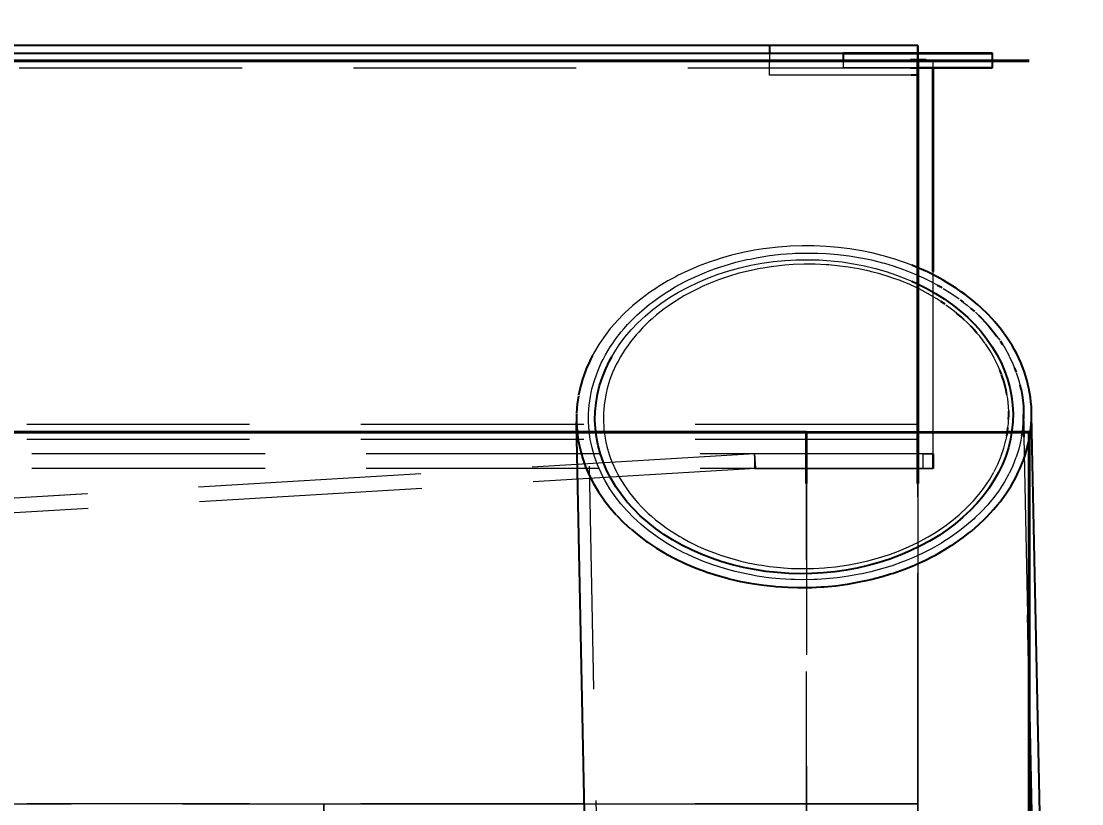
# Model space of a CAD drawing. Header units: millimetres. Extents: x -11795 to 47768, y 22971 to 65021.
# Drawn here: x 19839 to 20553, y 34349 to 34876 of the extents above; entities that cross this region are included whole.
import ezdxf

# ---------------------------------------------------------------- set-up
doc = ezdxf.new("R2010")
doc.units = ezdxf.units.MM
doc.linetypes.add('HIDDEN_50', pattern=[225, 150, -75])
for name, color, linetype, lineweight in [('DIMENSIONS', 3, 'Continuous', 18), ('PLATE_HIDDEN', 8, 'HIDDEN_50', 18), ('PLATE_VISIBLE', 7, 'Continuous', 35), ('PROFILE_HIDDEN', 9, 'HIDDEN_50', 18), ('PROFILE_VISIBLE', 4, 'Continuous', 25)]:
    doc.layers.add(name, color=color, linetype=linetype, lineweight=lineweight)
doc.styles.add('OpenSansCondensed-Light', font='OpenSansCondensed-Light.ttf')
doc.dimstyles.new('DIM_1_50', dxfattribs={"dimscale": 50, "dimtxt": 2.5, "dimasz": 2.5, "dimexe": 1.5, "dimexo": 1.5, "dimgap": 1, "dimtad": 1, "dimdec": 0, "dimzin": 12, "dimdsep": 46, "dimtxsty": 'OpenSansCondensed-Light', "dimtsz": 0.00125, "dimcen": 2.5, "dimclrd": 3, "dimclre": 3, "dimclrt": 3, "dimazin": 3, "dimtfac": 0.5, "dimtmove": 2, "dimatfit": 3})

msp = doc.modelspace()

# ---------------------------------------------------------------- linework, layer by layer
at = {"layer": 'PLATE_HIDDEN'}
for p, q in [((19043.31, 34850), (20452.84, 34850)), ((20439, 34850), (19046.73, 34850)), ((19047.85, 34850), (20452.84, 34850)), ((19047.87, 34850), (20437.87, 34850)), ((19047.87, 34850), (20437.87, 34850)), ((19047.87, 34850), (20437.87, 34850)), ((20437.87, 34850), (19137.87, 34849.71)), ((19137.87, 34849.71), (20437.87, 34850)), ((19137.87, 34849.71), (20437.87, 34850)), ((19137.87, 34849.71), (20437.87, 34850)), ((20367.87, 34849.64), (19157.58, 34849.64)), ((19157.87, 34849.64), (20437.87, 34849.64)), ((19157.87, 34849.64), (20437.87, 34849.64)), ((20437.87, 34849.64), (19157.87, 34849.64)), ((20437.87, 34849.64), (19157.87, 34849.64)), ((20437.87, 34849.64), (19157.87, 34849.64)), ((20437.87, 34849.64), (19159.39, 34849.64)), ((19159.9, 34849.64), (20437.87, 34849.64)), ((19161.16, 34849.64), (20437.88, 34849.64)), ((19161.19, 34849.64), (20367.87, 34849.64)), ((20367.87, 34849.64), (19161.19, 34849.64)), ((19161.69, 34849.64), (20437.88, 34849.64)), ((20437.88, 34849.64), (19161.69, 34849.64)), ((19162.94, 34849.64), (20437.88, 34849.64)), ((19163.99, 34849.64), (20367.87, 34849.64)), ((20367.87, 34849.64), (19165.21, 34849.64)), ((19166.83, 34849.64), (20367.87, 34849.64)), ((20492.86, 34849.64), (20367.87, 34849.64)), ((20367.87, 34849.64), (20492.86, 34849.64)), ((20427.87, 34849.64), (20397.87, 34849.64)), ((20442.87, 34848.83), (20442.87, 34338.49)), ((20442.87, 34605.68), (20442.87, 34844.77)), ((20442.87, 34599.64), (20442.87, 34844.64)), ((20442.87, 34844.64), (20442.87, 34599.64)), ((20442.87, 34844.64), (20442.87, 34599.64)), ((20442.87, 34844.64), (20442.87, 34334.7)), ((20442.87, 34334.7), (20442.87, 34844.64)), ((20442.87, 34844.64), (20442.87, 34599.64)), ((20452.84, 34850), (20448.41, 34850)), ((20452.84, 34850), (20452.84, 34845.09)), ((20452.84, 34707.68), (20452.84, 34585)), ((20442.87, 34585), (20442.87, 34638.98)), ((20442.87, 34638.98), (20442.87, 34585)), ((20442.87, 34638.98), (20442.87, 34585)), ((20442.87, 34585), (20442.87, 34638.98)), ((20442.87, 34638.98), (20442.87, 34585)), ((20442.87, 34638.98), (20442.87, 34585)), ((20442.87, 34638.98), (20442.87, 34585)), ((20442.87, 34638.91), (20442.87, 34349.28)), ((20442.87, 34638.91), (20442.87, 34349.28)), ((20442.87, 34349.28), (20442.87, 34638.7)), ((20442.87, 34349.28), (20442.87, 34638.7)), ((20442.87, 34638.7), (20442.87, 34349.28)), ((20442.87, 34636.77), (20442.87, 34354.59)), ((20442.87, 34354.59), (20442.87, 34636.77)), ((20442.87, 34338.49), (20442.87, 34635.78)), ((20442.87, 34634.66), (20442.87, 34334.7)), ((20442.87, 34334.7), (20442.87, 34634.66)), ((20442.87, 34599.64), (20442.87, 34634.64)), ((20442.87, 34599.64), (20442.87, 34634.64)), ((20442.87, 34599.64), (20442.87, 34634.64)), ((20442.87, 34634.64), (20442.87, 34599.64)), ((20442.87, 34599.64), (20442.87, 34634.64)), ((20442.87, 34331), (20442.87, 34605.68)), ((17247.87, 34599.64), (20442.87, 34599.64)), ((17247.87, 34599.64), (20442.87, 34599.64)), ((20442.87, 34599.64), (17827.01, 34599.64)), ((20367.87, 34599.64), (17870.19, 34599.64)), ((17957.26, 34599.64), (20367.87, 34599.64)), ((20442.87, 34599.64), (18291.4, 34599.64)), ((20367.87, 34599.64), (18334.58, 34599.64)), ((18421.66, 34599.64), (20367.87, 34599.64)), ((20367.87, 34599.64), (18767.43, 34599.64)), ((18768.3, 34599.64), (20367.87, 34599.64)), ((18842.87, 34599.64), (20442.87, 34599.64)), ((20442.87, 34599.64), (18842.87, 34599.64)), ((19004.57, 34599.64), (20442.87, 34599.64)), ((20442.87, 34599.64), (19006.56, 34599.64)), ((20367.87, 34599.64), (20213.03, 34599.64)), ((20367.87, 34599.64), (20213.17, 34599.64)), ((20213.2, 34599.64), (20367.87, 34599.64)), ((20223.34, 34599.64), (20367.87, 34599.64)), ((20367.87, 34599.64), (20223.34, 34599.64)), ((20223.35, 34599.64), (20367.87, 34599.64)), ((20248.1, 34599.64), (20442.87, 34599.64)), ((20442.87, 34599.64), (20248.1, 34599.64)), ((20248.1, 34599.64), (20442.87, 34599.64)), ((20367.87, 34599.64), (20367.87, 34026.35)), ((20442.87, 34599.64), (20367.87, 34599.64)), ((20442.87, 34337.7), (20442.87, 34599.64)), ((20442.87, 34599.64), (20442.87, 34337.7)), ((20503.8, 34599.64), (20442.87, 34599.64)), ((20452.84, 34585), (17247.87, 34585)), ((20332.86, 34585), (18842.87, 34495.8)), ((20332.86, 34585), (18842.87, 34495.8)), ((20332.86, 34585), (18842.87, 34495.8)), ((20442.87, 34585), (20332.86, 34585)), ((20442.87, 34585), (20332.86, 34585)), ((20442.87, 34585), (20332.86, 34585)), ((20442.87, 34585), (20442.87, 34586.01)), ((20442.87, 34586.01), (20442.87, 34538.83)), ((20442.87, 34349.28), (20442.87, 34585)), ((20442.87, 34570.72), (20442.87, 34331)), ((20367.87, 34288.28), (20367.87, 34565.04)), ((20442.87, 34565.04), (20442.87, 34337.7)), ((20442.87, 34337.7), (20442.87, 34565.04)), ((20442.87, 34538.83), (20442.87, 34349.36)), ((20442.87, 34354.59), (20442.87, 34349.28)), ((20442.87, 34349.28), (20442.87, 34354.59)), ((17247.87, 34349.28), (20442.87, 34349.28)), ((20442.87, 34349.28), (17247.87, 34349.28)), ((20442.87, 34349.28), (18842.87, 34349.28)), ((20042.86, 34349.28), (20042.86, 31505)), ((20442.87, 34349.28), (20042.86, 34349.28)), ((20042.86, 31505), (20042.86, 34349.28)), ((20042.86, 34349.28), (20442.87, 34349.28)), ((20442.87, 34349.28), (20442.87, 34334.28)), ((20442.87, 34334.28), (20442.87, 34349.28))]:
    msp.add_line(p, q, dxfattribs=at)
at = {"layer": 'PLATE_VISIBLE'}
for p, q in [((17242.87, 34849.64), (20442.87, 34849.64)), ((20442.87, 34849.64), (17242.87, 34849.64)), ((20367.87, 34849.64), (17870.19, 34849.64)), ((17957.26, 34849.64), (20367.87, 34849.64)), ((20367.87, 34849.64), (18334.58, 34849.64)), ((18421.66, 34849.64), (20367.87, 34849.64)), ((18767.86, 34849.64), (20442.87, 34849.64)), ((20442.87, 34849.64), (18767.86, 34849.64)), ((18917.86, 34849.64), (20367.87, 34849.64)), ((20367.87, 34849.64), (18917.86, 34849.64)), ((20442.87, 34849.64), (19004.57, 34849.64)), ((19004.57, 34849.64), (20442.87, 34849.64)), ((20442.87, 34849.64), (19004.57, 34849.64)), ((20442.87, 34849.64), (19006.56, 34849.64)), ((20397.87, 34849.64), (19687.87, 34849.64)), ((20367.87, 34849.64), (20517.86, 34849.64)), ((20517.86, 34849.64), (20367.87, 34849.64)), ((20442.87, 34849.64), (20427.87, 34849.64)), ((20442.87, 34850), (20437.87, 34850)), ((20437.87, 34850), (20442.87, 34850)), ((20437.87, 34850), (20442.87, 34850)), ((20437.87, 34850), (20442.87, 34850)), ((20437.87, 34850), (20442.87, 34850)), ((20437.87, 34850), (20442.87, 34850)), ((20437.87, 34850), (20442.87, 34850)), ((20442.87, 34849.64), (20437.87, 34849.64)), ((20437.87, 34849.64), (20442.87, 34849.64)), ((20437.87, 34849.64), (20442.87, 34849.64)), ((20442.87, 34849.64), (20437.87, 34849.64)), ((20437.87, 34849.64), (20442.87, 34849.64)), ((20442.87, 34849.64), (20437.87, 34849.64)), ((20442.87, 34849.64), (20437.87, 34849.64)), ((20437.88, 34849.64), (20442.87, 34849.64)), ((20437.88, 34849.64), (20442.87, 34849.64)), ((20442.87, 34849.64), (20437.88, 34849.64)), ((20437.88, 34849.64), (20442.87, 34849.64)), ((20443.97, 34850), (20439, 34850)), ((20442.87, 34850), (20442.87, 34638.91)), ((20442.87, 34638.98), (20442.87, 34850)), ((20442.87, 34850), (20442.87, 34638.98)), ((20442.87, 34850), (20442.87, 34638.98)), ((20442.87, 34638.98), (20442.87, 34850)), ((20442.87, 34850), (20442.87, 34638.98)), ((20442.87, 34850), (20442.87, 34638.98)), ((20442.87, 34850), (20442.87, 34638.98)), ((20442.87, 34850), (20442.87, 34638.91)), ((20442.87, 34844.77), (20442.87, 34849.65)), ((20442.87, 34848.83), (20442.87, 34849.65)), ((20442.87, 34849.65), (20442.87, 34605.68)), ((20442.87, 34844.64), (20442.87, 34849.64)), ((20442.87, 34849.64), (20442.87, 34844.64)), ((20442.87, 34849.64), (20442.87, 34844.64)), ((20442.87, 34849.64), (20442.87, 34844.64)), ((20442.87, 34849.64), (20442.87, 34636.77)), ((20442.87, 34844.64), (20442.87, 34849.64)), ((20442.87, 34638.7), (20442.87, 34849.64)), ((20442.87, 34849.64), (20442.87, 34844.64)), ((20442.87, 34634.64), (20442.87, 34849.64)), ((20442.87, 34638.7), (20442.87, 34849.64)), ((20442.87, 34849.64), (20442.87, 34638.7)), ((20442.87, 34634.64), (20442.87, 34849.64)), ((20442.87, 34599.64), (20442.87, 34849.64)), ((20442.87, 34634.64), (20442.87, 34849.64)), ((20442.87, 34849.64), (20442.87, 34634.64)), ((20442.87, 34634.64), (20442.87, 34849.64)), ((20442.87, 34849.64), (20442.87, 34634.66)), ((20442.87, 34636.77), (20442.87, 34849.64)), ((20442.87, 34634.66), (20442.87, 34849.64)), ((20442.87, 34635.78), (20442.87, 34848.83)), ((20448.41, 34850), (20443.97, 34850)), ((20452.84, 34845.09), (20452.84, 34707.68)), ((20517.86, 34849.64), (20492.86, 34849.64)), ((20492.86, 34849.64), (20517.86, 34849.64)), ((20442.87, 34605.68), (20442.87, 34570.72)), ((20367.87, 34599.64), (18768.3, 34599.64)), ((20213.03, 34599.64), (18934.41, 34599.64)), ((18951.33, 34599.64), (20367.87, 34599.64)), ((20213.17, 34599.64), (18955.62, 34599.64)), ((18955.93, 34599.64), (20213.2, 34599.64)), ((18977.43, 34599.64), (20223.34, 34599.64)), ((20223.34, 34599.64), (18977.43, 34599.64)), ((18977.46, 34599.64), (20223.35, 34599.64)), ((19004.57, 34599.64), (20248.1, 34599.64)), ((20248.1, 34599.64), (19004.57, 34599.64)), ((19004.57, 34599.64), (20248.1, 34599.64)), ((19006.56, 34599.64), (20442.87, 34599.64)), ((20367.87, 34565.04), (20367.87, 34599.64)), ((20367.87, 34599.64), (20442.87, 34599.64)), ((20442.87, 34599.64), (20442.87, 34565.04)), ((20442.87, 34565.04), (20442.87, 34599.64)), ((20442.87, 34599.64), (20517.86, 34599.64)), ((20517.86, 34599.64), (20503.8, 34599.64)), ((20517.86, 34327.82), (20517.86, 34599.64)), ((20517.86, 34599.64), (20517.86, 34327.82))]:
    msp.add_line(p, q, dxfattribs=at)
at = {"layer": 'PROFILE_HIDDEN'}
for p, q in [((20342.87, 34855), (20342.87, 34850)), ((20342.87, 34855), (20342.87, 34850)), ((20437.88, 34844.64), (17247.85, 34844.64)), ((20437.88, 34844.64), (17247.85, 34844.64)), ((20437.88, 34844.64), (17247.85, 34844.64)), ((20437.88, 34844.64), (17247.85, 34844.64)), ((20437.9, 34850), (19046.59, 34850)), ((20437.9, 34850), (19046.59, 34850)), ((20437.9, 34850), (19046.59, 34850)), ((20437.9, 34850), (19046.59, 34850)), ((20437.9, 34850), (19046.59, 34850)), ((20437.9, 34850), (19046.59, 34850)), ((20437.9, 34850), (19046.59, 34850)), ((20437.9, 34850), (19046.59, 34850)), ((20342.87, 34840), (20342.87, 34850)), ((20342.87, 34850), (20438.32, 34850)), ((20342.87, 34840), (20342.87, 34850)), ((20342.87, 34850), (20438.32, 34850)), ((20342.87, 34850), (20438.32, 34850)), ((20342.87, 34850), (20438.32, 34850)), ((20392.87, 34845), (20392.87, 34850)), ((20392.87, 34844.64), (20392.87, 34849.64)), ((20442.87, 34845), (20392.87, 34845)), ((20442.87, 34844.64), (20392.87, 34844.64)), ((20442.87, 34845), (20442.87, 34840)), ((20438.32, 34840), (20342.87, 34840)), ((20442.87, 34840), (20342.87, 34840)), ((20340.82, 34723.3), (20338.71, 34722.97)), ((20348.83, 34724.22), (20340.82, 34723.3)), ((20354.61, 34724.65), (20348.83, 34724.22)), ((20356.89, 34724.82), (20354.61, 34724.65)), ((20364.98, 34725.1), (20356.89, 34724.82)), ((20370.64, 34725.07), (20364.98, 34725.1)), ((20373.07, 34725.06), (20370.64, 34725.07)), ((20381.14, 34724.7), (20373.07, 34725.06)), ((20386.62, 34724.23), (20381.14, 34724.7)), ((20389.16, 34724.02), (20386.62, 34724.23)), ((20397.13, 34723.02), (20389.16, 34724.02)), ((20309.71, 34716.51), (20307.97, 34715.94)), ((20317.3, 34718.67), (20309.71, 34716.51)), ((20323.1, 34720.06), (20317.3, 34718.67)), ((20325.04, 34720.52), (20323.1, 34720.06)), ((20332.88, 34722.07), (20325.04, 34720.52)), ((20327.76, 34715.74), (20329.89, 34716.16)), ((20329.89, 34716.16), (20335.26, 34717.24)), ((20338.71, 34722.97), (20332.88, 34722.07)), ((20335.26, 34717.24), (20342.84, 34718.44)), ((20342.84, 34718.44), (20344.88, 34718.67)), ((20344.88, 34718.67), (20350.5, 34719.33)), ((20350.5, 34719.33), (20358.2, 34719.92)), ((20358.2, 34719.92), (20360.13, 34720)), ((20360.13, 34720), (20365.93, 34720.21)), ((20365.93, 34720.21), (20373.66, 34720.19)), ((20373.66, 34720.19), (20375.46, 34720.11)), ((20375.46, 34720.11), (20381.38, 34719.86)), ((20381.38, 34719.86), (20389.05, 34719.23)), ((20389.05, 34719.23), (20390.7, 34719.03)), ((20390.7, 34719.03), (20396.67, 34718.29)), ((20396.67, 34718.29), (20404.21, 34717.06)), ((20402.38, 34722.14), (20397.13, 34723.02)), ((20405.01, 34721.7), (20402.38, 34722.14)), ((20404.21, 34717.06), (20405.69, 34716.75)), ((20412.77, 34720.08), (20405.01, 34721.7)), ((20405.69, 34716.75), (20411.64, 34715.52)), ((20417.74, 34718.82), (20412.77, 34720.08)), ((20420.41, 34718.14), (20417.74, 34718.82)), ((20427.9, 34715.91), (20420.41, 34718.14)), ((20293.48, 34710.66), (20287.94, 34708.29)), ((20295.01, 34711.31), (20293.48, 34710.66)), ((20302.27, 34714.06), (20295.01, 34711.31)), ((20301.29, 34707.7), (20306.02, 34709.51)), ((20307.97, 34715.94), (20302.27, 34714.06)), ((20306.02, 34709.51), (20313.12, 34711.87)), ((20313.12, 34711.87), (20315.3, 34712.49)), ((20315.3, 34712.49), (20320.38, 34713.95)), ((20315.59, 34708.21), (20322.9, 34710.22)), ((20320.38, 34713.95), (20327.76, 34715.74)), ((20322.9, 34710.22), (20330.34, 34711.92)), ((20336.67, 34709.79), (20329.45, 34708.31)), ((20330.34, 34711.92), (20337.89, 34713.32)), ((20338.68, 34710.11), (20336.67, 34709.79)), ((20337.89, 34713.32), (20345.53, 34714.4)), ((20343.97, 34710.97), (20338.68, 34710.11)), ((20351.35, 34711.85), (20343.97, 34710.97)), ((20345.53, 34714.4), (20353.23, 34715.16)), ((20353.27, 34712), (20351.35, 34711.85)), ((20353.23, 34715.16), (20360.97, 34715.61)), ((20358.78, 34712.43), (20353.27, 34712)), ((20366.23, 34712.7), (20358.78, 34712.43)), ((20360.97, 34715.61), (20368.73, 34715.73)), ((20368.03, 34712.7), (20366.23, 34712.7)), ((20373.68, 34712.67), (20368.03, 34712.7)), ((20368.73, 34715.73), (20376.47, 34715.53)), ((20381.12, 34712.33), (20373.68, 34712.67)), ((20376.47, 34715.53), (20384.19, 34715.01)), ((20382.78, 34712.19), (20381.12, 34712.33)), ((20388.52, 34711.69), (20382.78, 34712.19)), ((20384.19, 34715.01), (20391.85, 34714.18)), ((20395.85, 34710.74), (20388.52, 34711.69)), ((20391.85, 34714.18), (20399.44, 34713.02)), ((20397.35, 34710.49), (20395.85, 34710.74)), ((20403.1, 34709.5), (20397.35, 34710.49)), ((20399.44, 34713.02), (20406.92, 34711.56)), ((20410.24, 34707.96), (20403.1, 34709.5)), ((20406.92, 34711.56), (20414.28, 34709.78)), ((20411.64, 34715.52), (20418.95, 34713.69)), ((20414.28, 34709.78), (20421.49, 34707.71)), ((20418.95, 34713.69), (20420.27, 34713.3)), ((20420.27, 34713.3), (20426.12, 34711.57)), ((20426.12, 34711.57), (20433.12, 34709.17)), ((20432.54, 34714.31), (20427.9, 34715.91)), ((20435.22, 34713.38), (20432.54, 34714.31)), ((20433.12, 34709.17), (20434.26, 34708.73)), ((20438.78, 34711.97), (20435.22, 34713.38)), ((20279.78, 34704.27), (20274.49, 34701.42)), ((20281.1, 34704.99), (20279.78, 34704.27)), ((20287.94, 34708.29), (20281.1, 34704.99)), ((20285.82, 34700.78), (20288, 34701.84)), ((20288, 34701.84), (20292.35, 34703.96)), ((20292.35, 34703.96), (20299.09, 34706.87)), ((20294.66, 34700.42), (20301.45, 34703.3)), ((20299.09, 34706.87), (20301.29, 34707.7)), ((20301.45, 34703.3), (20308.43, 34705.9)), ((20308.58, 34702.13), (20301.95, 34699.51)), ((20308.43, 34705.9), (20315.59, 34708.21)), ((20310.69, 34702.86), (20308.58, 34702.13)), ((20315.39, 34704.47), (20310.69, 34702.86)), ((20322.35, 34706.53), (20315.39, 34704.47)), ((20324.44, 34707.05), (20322.35, 34706.53)), ((20329.45, 34708.31), (20324.44, 34707.05)), ((20411.57, 34707.61), (20410.24, 34707.96)), ((20417.26, 34706.12), (20411.57, 34707.61)), ((20424.13, 34704), (20417.26, 34706.12)), ((20421.49, 34707.71), (20428.54, 34705.33)), ((20425.28, 34703.59), (20424.13, 34704)), ((20430.83, 34701.6), (20425.28, 34703.59)), ((20428.54, 34705.33), (20435.39, 34702.67)), ((20434.26, 34708.73), (20439.95, 34706.5)), ((20435.39, 34702.67), (20438.72, 34701.19)), ((20439.95, 34706.5), (20446.57, 34703.55)), ((20446.57, 34703.55), (20447.53, 34703.07)), ((20447.53, 34703.07), (20452.97, 34700.35)), ((20267.03, 34696.86), (20262.06, 34693.54)), ((20268.14, 34697.6), (20267.03, 34696.86)), ((20274.49, 34701.42), (20268.14, 34697.6)), ((20273.47, 34693.69), (20275.59, 34694.98)), ((20275.59, 34694.98), (20279.52, 34697.36)), ((20279.52, 34697.36), (20285.82, 34700.78)), ((20281.76, 34693.85), (20288.09, 34697.27)), ((20288.09, 34697.27), (20294.66, 34700.42)), ((20295.51, 34696.63), (20289.29, 34693.49)), ((20297.62, 34697.57), (20295.51, 34696.63)), ((20301.95, 34699.51), (20297.62, 34697.57)), ((20437.34, 34698.93), (20430.83, 34701.6)), ((20438.31, 34698.47), (20437.34, 34698.93)), ((20443.64, 34695.99), (20438.31, 34698.47)), ((20449.71, 34692.79), (20443.64, 34695.99)), ((20452.97, 34700.35), (20456.05, 34698.62)), ((20459.92, 34696.4), (20465.04, 34693.19)), ((20255.36, 34688.49), (20250.79, 34684.72)), ((20256.27, 34689.24), (20255.36, 34688.49)), ((20262.06, 34693.54), (20256.27, 34689.24)), ((20264.18, 34687.18), (20267.67, 34689.79)), ((20267.67, 34689.79), (20273.47, 34693.69)), ((20269.89, 34686.25), (20275.69, 34690.17)), ((20275.69, 34690.17), (20281.76, 34693.85)), ((20283.3, 34690.1), (20277.56, 34686.47)), ((20285.36, 34691.27), (20283.3, 34690.1)), ((20289.29, 34693.49), (20285.36, 34691.27)), ((20450.52, 34692.32), (20449.71, 34692.79)), ((20455.54, 34689.35), (20450.52, 34692.32)), ((20458.32, 34687.51), (20455.54, 34689.35)), ((20465.04, 34693.19), (20470.67, 34689.26)), ((20250.79, 34684.72), (20245.63, 34680)), ((20253.91, 34678.55), (20256.94, 34681.34)), ((20256.94, 34681.34), (20262.16, 34685.67)), ((20259.18, 34677.73), (20264.38, 34682.1)), ((20262.16, 34685.67), (20264.18, 34687.18)), ((20264.38, 34682.1), (20269.89, 34686.25)), ((20272.09, 34682.62), (20266.91, 34678.54)), ((20274.07, 34684.01), (20272.09, 34682.62)), ((20277.56, 34686.47), (20274.07, 34684.01)), ((20466.4, 34681.77), (20461.75, 34685.2)), ((20468.89, 34679.71), (20466.4, 34681.77)), ((20473.66, 34686.95), (20476.02, 34685.11)), ((20476.02, 34685.11), (20478.54, 34682.94)), ((20240.8, 34675.08), (20236.33, 34669.97)), ((20244.91, 34679.26), (20240.8, 34675.08)), ((20245.63, 34680), (20244.91, 34679.26)), ((20247.43, 34672.1), (20252.02, 34676.81)), ((20252.02, 34676.81), (20253.91, 34678.55)), ((20254.31, 34673.15), (20259.18, 34677.73)), ((20262.02, 34674.27), (20257.45, 34669.8)), ((20263.87, 34675.89), (20262.02, 34674.27)), ((20266.91, 34678.54), (20263.87, 34675.89)), ((20476.07, 34673.34), (20473.97, 34675.27)), ((20478.25, 34671.09), (20476.07, 34673.34)), ((20481.54, 34680.3), (20483.66, 34678.25)), ((20235.78, 34669.27), (20232.22, 34664.7)), ((20236.33, 34669.97), (20235.78, 34669.27)), ((20239.26, 34662.16), (20243.17, 34667.21)), ((20243.17, 34667.21), (20244.88, 34669.16)), ((20244.88, 34669.16), (20247.43, 34672.1)), ((20245.59, 34663.44), (20249.77, 34668.39)), ((20249.77, 34668.39), (20254.31, 34673.15)), ((20254.89, 34667), (20253.21, 34665.15)), ((20257.45, 34669.8), (20254.89, 34667)), ((20484.45, 34664.15), (20482.62, 34666.29)), ((20228.48, 34659.28), (20228.08, 34658.63)), ((20232.22, 34664.7), (20228.48, 34659.28)), ((20235.71, 34656.97), (20237.19, 34659.13)), ((20237.19, 34659.13), (20239.26, 34662.16)), ((20241.78, 34658.33), (20245.59, 34663.44)), ((20249.31, 34660.35), (20247.24, 34657.44)), ((20253.21, 34665.15), (20249.31, 34660.35)), ((20488.13, 34659.31), (20484.45, 34664.15)), ((20491.44, 34654.32), (20488.36, 34658.97)), ((20496.1, 34664.02), (20497.95, 34661.48)), ((20225.12, 34653.72), (20223.64, 34650.88)), ((20228.08, 34658.63), (20225.12, 34653.72)), ((20232.53, 34651.64), (20235.71, 34656.97)), ((20236.82, 34650.39), (20238.34, 34653.08)), ((20238.34, 34653.08), (20241.78, 34658.33)), ((20245.77, 34655.39), (20242.59, 34650.29)), ((20247.24, 34657.44), (20245.77, 34655.39)), ((20494.38, 34649.2), (20491.44, 34654.32)), ((20499.74, 34658.7), (20501.3, 34656.27)), ((20501.3, 34656.27), (20504.26, 34650.93)), ((20227.29, 34640.67), (20229.72, 34646.21)), ((20229.72, 34646.21), (20230.94, 34648.56)), ((20230.94, 34648.56), (20232.53, 34651.64)), ((20239.78, 34645.08), (20237.35, 34639.76)), ((20240.99, 34647.33), (20239.78, 34645.08)), ((20242.59, 34650.29), (20240.99, 34647.33)), ((20496.95, 34643.96), (20494.52, 34648.93)), ((20504.39, 34650.66), (20506.85, 34645.48)), ((20506.85, 34645.48), (20507.95, 34642.71)), ((20225.26, 34635.04), (20226.18, 34637.57)), ((20226.18, 34637.57), (20227.29, 34640.67)), ((20237.35, 34639.76), (20236.22, 34636.78)), ((20498.04, 34641.29), (20496.95, 34643.96)), ((20509.11, 34639.74), (20510.86, 34634.3)), ((20223.62, 34629.35), (20225.26, 34635.04)), ((20235.31, 34634.35), (20233.66, 34628.88)), ((20236.22, 34636.78), (20235.31, 34634.35)), ((20510.86, 34634.3), (20511.56, 34631.45)), ((20221.56, 34617.82), (20222.39, 34623.6)), ((20222.39, 34623.6), (20222.96, 34626.29)), ((20222.96, 34626.29), (20223.62, 34629.35)), ((20232.42, 34623.34), (20231.58, 34617.77)), ((20233, 34625.92), (20232.42, 34623.34)), ((20233.66, 34628.88), (20233, 34625.92)), ((20503.29, 34622.17), (20502.81, 34624.89)), ((20221.34, 34614.82), (20221.56, 34617.82)), ((20231.58, 34617.77), (20231.35, 34614.87)), ((20503.87, 34616.59), (20503.29, 34622.17)), ((20503.96, 34613.79), (20503.87, 34616.59)), ((20221.12, 34606.21), (20221.13, 34612.02)), ((20221.13, 34612.02), (20221.34, 34614.82)), ((20231.14, 34612.17), (20231.11, 34606.57)), ((20231.35, 34614.87), (20231.14, 34612.17)), ((20442.87, 34604.64), (17247.85, 34604.64)), ((20442.87, 34604.64), (17247.85, 34604.64)), ((20442.87, 34604.64), (17247.85, 34604.64)), ((20442.87, 34604.64), (17247.85, 34604.64)), ((20221.31, 34603.31), (20221.12, 34606.21)), ((20284.16, 31502.19), (20221.12, 34606.21)), ((20221.51, 34600.41), (20221.31, 34603.31)), ((20231.11, 34606.57), (20231.3, 34603.78)), ((20231.3, 34603.78), (20231.49, 34600.98)), ((20442.87, 34594.64), (20442.87, 34604.64)), ((20442.87, 34604.64), (20442.87, 34594.64)), ((20442.87, 34594.64), (20442.87, 34604.64)), ((20442.87, 34604.64), (20442.87, 34594.64)), ((20503.5, 34602.6), (20503.81, 34605.39)), ((20503.82, 34605.49), (20503.93, 34608.24)), ((20222.31, 34594.64), (20221.51, 34600.41)), ((20231.49, 34600.98), (20232.27, 34595.42)), ((20232.27, 34595.42), (20232.85, 34592.75)), ((20502.17, 34594.44), (20502.67, 34597.12)), ((20512.7, 34596.86), (20512.2, 34594.07)), ((20516.78, 34476.51), (20514.35, 34596.28)), ((20442.87, 34594.64), (17247.85, 34594.64)), ((20442.87, 34594.64), (17247.85, 34594.64)), ((20442.87, 34594.64), (17247.85, 34594.64)), ((20442.87, 34594.64), (17247.85, 34594.64)), ((20222.89, 34591.87), (20222.31, 34594.64)), ((20223.51, 34588.91), (20222.89, 34591.87)), ((20225.12, 34583.24), (20223.51, 34588.91)), ((20232.85, 34592.75), (20233.46, 34589.9)), ((20233.46, 34589.9), (20235.05, 34584.44)), ((20498.94, 34583.58), (20500.69, 34588.74)), ((20500.69, 34588.74), (20502.13, 34594.25)), ((20510.73, 34588.16), (20508.99, 34582.78)), ((20512.17, 34593.88), (20510.73, 34588.16)), ((20446.34, 34585), (17241.35, 34585)), ((20453.44, 34585), (17248.46, 34585)), ((20332.87, 34585), (18842.87, 34495.79)), ((20332.87, 34585), (18842.87, 34495.79)), ((20332.87, 34585), (18842.87, 34495.79)), ((20332.87, 34585), (18842.87, 34495.79)), ((20332.87, 34585), (18842.87, 34495.79)), ((20332.87, 34585), (18842.87, 34495.79)), ((20226.05, 34580.63), (20225.12, 34583.24)), ((20227.12, 34577.64), (20226.05, 34580.63)), ((20235.05, 34584.44), (20235.97, 34581.93)), ((20235.97, 34581.93), (20237.03, 34579.06)), ((20452.87, 34585), (20332.87, 34585)), ((20332.87, 34585), (20332.87, 34575)), ((20452.87, 34585), (20332.87, 34585)), ((20332.87, 34585), (20332.87, 34575)), ((20333.46, 34575.02), (20332.87, 34585)), ((20332.87, 34585), (20333.46, 34575.02)), ((20333.46, 34575.02), (20332.87, 34585)), ((20332.87, 34585), (20333.46, 34575.02)), ((20333.46, 34575.02), (20332.87, 34585)), ((20332.87, 34585), (20333.46, 34575.02)), ((20452.87, 34585), (20332.87, 34585)), ((20332.87, 34585), (20332.87, 34575)), ((20452.87, 34585), (20332.87, 34585)), ((20332.87, 34585), (20332.87, 34575)), ((20446.34, 34575), (20446.34, 34585)), ((20446.34, 34585), (20453.44, 34585)), ((20452.87, 34575), (20452.87, 34585)), ((20452.87, 34575), (20452.87, 34585)), ((20452.87, 34575), (20452.87, 34585)), ((20452.87, 34575), (20452.87, 34585)), ((20453.44, 34585), (20453.44, 34575)), ((20496.61, 34577.93), (20498.84, 34583.29)), ((20508.89, 34582.5), (20506.66, 34576.91)), ((20446.34, 34575), (17241.35, 34575)), ((20453.44, 34575), (17248.46, 34575)), ((20333.46, 34575.02), (18843.46, 34485.81)), ((20333.46, 34575.02), (18843.46, 34485.81)), ((20333.46, 34575.02), (18843.46, 34485.81)), ((20333.46, 34575.02), (18843.46, 34485.81)), ((20333.46, 34575.02), (18843.46, 34485.81)), ((20333.46, 34575.02), (18843.46, 34485.81)), ((20229.52, 34572.14), (20227.12, 34577.64)), ((20237.03, 34579.06), (20239.41, 34573.77)), ((20239.41, 34573.77), (20240.64, 34571.44)), ((20332.87, 34575), (20452.87, 34575)), ((20332.87, 34575), (20452.87, 34575)), ((20332.87, 34575), (20452.87, 34575)), ((20332.87, 34575), (20452.87, 34575)), ((20453.44, 34575), (20446.34, 34575)), ((20494.17, 34573.03), (20496.61, 34577.93)), ((20506.66, 34576.91), (20504.22, 34571.79)), ((20230.77, 34569.71), (20229.52, 34572.14)), ((20232.29, 34566.74), (20230.77, 34569.71)), ((20235.45, 34561.47), (20232.29, 34566.74)), ((20240.64, 34571.44), (20242.16, 34568.59)), ((20242.16, 34568.59), (20245.29, 34563.53)), ((20487.92, 34562.91), (20490.99, 34567.51)), ((20490.99, 34567.51), (20493.99, 34572.66)), ((20504.05, 34571.42), (20501.05, 34566.04)), ((20236.98, 34559.24), (20235.45, 34561.47)), ((20238.97, 34556.33), (20236.98, 34559.24)), ((20245.29, 34563.53), (20246.8, 34561.41)), ((20246.8, 34561.41), (20248.79, 34558.61)), ((20483.9, 34557.59), (20487.63, 34562.48)), ((20487.63, 34562.48), (20487.92, 34562.91)), ((20497.68, 34560.78), (20493.95, 34555.66)), ((20497.96, 34561.22), (20497.68, 34560.78)), ((20501.05, 34566.04), (20497.96, 34561.22)), ((20242.86, 34551.34), (20238.97, 34556.33)), ((20248.79, 34558.61), (20252.64, 34553.85)), ((20252.64, 34553.85), (20254.37, 34551.95)), ((20254.37, 34551.95), (20256.83, 34549.25)), ((20475.42, 34548.3), (20479.83, 34552.86)), ((20479.83, 34552.86), (20480.25, 34553.35)), ((20480.25, 34553.35), (20483.9, 34557.59)), ((20493.95, 34555.66), (20490.27, 34551.19)), ((20244.62, 34549.32), (20242.86, 34551.34)), ((20247.09, 34546.51), (20244.62, 34549.32)), ((20251.65, 34541.86), (20247.09, 34546.51)), ((20256.83, 34549.25), (20261.35, 34544.84)), ((20261.35, 34544.84), (20263.27, 34543.17)), ((20471.27, 34544.46), (20475.42, 34548.3)), ((20485.44, 34545.89), (20481.24, 34541.8)), ((20489.86, 34550.69), (20485.44, 34545.89)), ((20490.27, 34551.19), (20489.86, 34550.69)), ((20253.61, 34540.08), (20251.65, 34541.86)), ((20256.54, 34537.4), (20253.61, 34540.08)), ((20263.27, 34543.17), (20266.19, 34540.62)), ((20266.19, 34540.62), (20271.33, 34536.61)), ((20461.07, 34536.34), (20465.66, 34539.76)), ((20465.66, 34539.76), (20470.7, 34543.93)), ((20470.7, 34543.93), (20471.27, 34544.46)), ((20480.68, 34541.26), (20475.61, 34536.83)), ((20481.24, 34541.8), (20480.68, 34541.26)), ((20261.74, 34533.15), (20256.54, 34537.4)), ((20263.85, 34531.6), (20261.74, 34533.15)), ((20267.23, 34529.1), (20263.85, 34531.6)), ((20271.33, 34536.61), (20273.39, 34535.17)), ((20273.39, 34535.17), (20276.76, 34532.82)), ((20276.76, 34532.82), (20282.46, 34529.26)), ((20449.77, 34529.08), (20454.73, 34532.05)), ((20454.73, 34532.05), (20460.33, 34535.79)), ((20460.33, 34535.79), (20461.07, 34536.34)), ((20470.24, 34532.6), (20464.59, 34528.59)), ((20470.96, 34533.16), (20470.24, 34532.6)), ((20475.61, 34536.83), (20470.96, 34533.16)), ((20273.01, 34525.29), (20267.23, 34529.1)), ((20275.22, 34523.98), (20273.01, 34525.29)), ((20279.04, 34521.71), (20275.22, 34523.98)), ((20282.46, 34529.26), (20284.62, 34528.06)), ((20284.62, 34528.06), (20288.42, 34525.94)), ((20288.42, 34525.94), (20294.61, 34522.87)), ((20437.51, 34522.78), (20442.75, 34525.27)), ((20442.75, 34525.27), (20448.86, 34528.54)), ((20448.86, 34528.54), (20449.77, 34529.08)), ((20458.66, 34524.8), (20452.48, 34521.26)), ((20459.55, 34525.37), (20458.66, 34524.8)), ((20464.59, 34528.59), (20459.55, 34525.37)), ((20285.33, 34518.38), (20279.04, 34521.71)), ((20287.61, 34517.3), (20285.33, 34518.38)), ((20291.84, 34515.3), (20287.61, 34517.3)), ((20294.61, 34522.87), (20296.82, 34521.9)), ((20296.82, 34521.9), (20301.02, 34520.07)), ((20301.02, 34520.07), (20307.62, 34517.53)), ((20307.62, 34517.53), (20309.85, 34516.79)), ((20309.85, 34516.79), (20314.41, 34515.27)), ((20416.27, 34514.82), (20423.16, 34517.03)), ((20423.16, 34517.03), (20424.43, 34517.5)), ((20424.43, 34517.5), (20429.88, 34519.51)), ((20429.88, 34519.51), (20436.42, 34522.26)), ((20436.42, 34522.26), (20437.51, 34522.78)), ((20446.06, 34517.96), (20439.42, 34514.92)), ((20447.13, 34518.51), (20446.06, 34517.96)), ((20452.48, 34521.26), (20447.13, 34518.51)), ((20298.56, 34512.49), (20291.84, 34515.3)), ((20300.87, 34511.65), (20298.56, 34512.49)), ((20305.48, 34509.95), (20300.87, 34511.65)), ((20312.57, 34507.69), (20305.48, 34509.95)), ((20314.41, 34515.27), (20321.35, 34513.29)), ((20321.35, 34513.29), (20323.55, 34512.76)), ((20323.55, 34512.76), (20328.44, 34511.6)), ((20328.44, 34511.6), (20335.64, 34510.2)), ((20335.64, 34510.2), (20337.77, 34509.88)), ((20337.77, 34509.88), (20342.93, 34509.11)), ((20342.93, 34509.11), (20350.3, 34508.31)), ((20387.47, 34508.91), (20394.81, 34509.95)), ((20394.81, 34509.95), (20396.44, 34510.25)), ((20396.44, 34510.25), (20402.07, 34511.28)), ((20402.07, 34511.28), (20409.23, 34512.91)), ((20409.23, 34512.91), (20410.69, 34513.3)), ((20410.69, 34513.3), (20416.27, 34514.82)), ((20425.57, 34509.64), (20419.82, 34507.86)), ((20432.59, 34512.14), (20425.57, 34509.64)), ((20433.84, 34512.65), (20432.59, 34512.14)), ((20439.42, 34514.92), (20433.84, 34512.65)), ((20314.86, 34507.07), (20312.57, 34507.69)), ((20319.81, 34505.72), (20314.86, 34507.07)), ((20327.18, 34504.04), (20319.81, 34505.72)), ((20329.43, 34503.62), (20327.18, 34504.04)), ((20334.67, 34502.65), (20329.43, 34503.62)), ((20342.25, 34501.56), (20334.67, 34502.65)), ((20350.3, 34508.31), (20352.34, 34508.18)), ((20352.34, 34508.18), (20357.72, 34507.82)), ((20357.72, 34507.82), (20365.17, 34507.64)), ((20365.17, 34507.64), (20367.09, 34507.67)), ((20367.09, 34507.67), (20372.62, 34507.76)), ((20372.62, 34507.76), (20380.06, 34508.18)), ((20380.06, 34508.18), (20381.85, 34508.36)), ((20381.85, 34508.36), (20387.47, 34508.91)), ((20396.08, 34502.49), (20390.24, 34501.68)), ((20403.62, 34503.84), (20396.08, 34502.49)), ((20405.24, 34504.19), (20403.62, 34503.84)), ((20411.07, 34505.48), (20405.24, 34504.19)), ((20418.39, 34507.42), (20411.07, 34505.48)), ((20419.82, 34507.86), (20418.39, 34507.42)), ((20344.42, 34501.34), (20342.25, 34501.56)), ((20349.9, 34500.78), (20344.42, 34501.34)), ((20357.6, 34500.3), (20349.9, 34500.78)), ((20359.66, 34500.25), (20357.6, 34500.3)), ((20365.33, 34500.12), (20359.66, 34500.25)), ((20373.06, 34500.26), (20365.33, 34500.12)), ((20374.99, 34500.37), (20373.06, 34500.26)), ((20380.78, 34500.7), (20374.99, 34500.37)), ((20388.46, 34501.44), (20380.78, 34500.7)), ((20390.24, 34501.68), (20388.46, 34501.44))]:
    msp.add_line(p, q, dxfattribs=at)
at = {"layer": 'PROFILE_VISIBLE'}
for p, q in [((20442.87, 34860), (18842.87, 34860)), ((20442.87, 34860), (18842.87, 34860)), ((20442.87, 34860), (18842.87, 34860)), ((20442.87, 34860), (18842.87, 34860)), ((20442.87, 34860), (18842.87, 34860)), ((20442.87, 34860), (18842.87, 34860)), ((20442.87, 34860), (18842.87, 34860)), ((20442.87, 34860), (18842.87, 34860)), ((20442.87, 34860), (20342.87, 34860)), ((20342.87, 34860), (20342.87, 34855)), ((20442.87, 34860), (20342.87, 34860)), ((20342.87, 34860), (20342.87, 34855)), ((20442.87, 34860), (20442.87, 34850)), ((20442.87, 34850), (20442.87, 34860)), ((20442.87, 34860), (20442.87, 34850)), ((20442.87, 34850), (20442.87, 34860)), ((20442.87, 34860), (20442.87, 34850)), ((20442.87, 34850), (20442.87, 34860)), ((20442.87, 34860), (20442.87, 34850)), ((20442.87, 34850), (20442.87, 34860)), ((20442.87, 34850), (20442.87, 34860)), ((20442.87, 34850), (20442.87, 34860)), ((20442.87, 34854.64), (17242.87, 34854.64)), ((20442.87, 34854.64), (17242.87, 34854.64)), ((20442.87, 34854.64), (17242.87, 34854.64)), ((20442.87, 34854.64), (17242.87, 34854.64)), ((20392.87, 34850), (20392.87, 34855)), ((20392.87, 34855), (20492.87, 34855)), ((20392.87, 34849.64), (20392.87, 34854.64)), ((20392.87, 34854.64), (20492.87, 34854.64)), ((20442.87, 34844.64), (20442.87, 34854.64)), ((20442.87, 34854.64), (20442.87, 34844.64)), ((20442.87, 34844.64), (20442.87, 34854.64)), ((20442.87, 34854.64), (20442.87, 34844.64)), ((20492.87, 34855), (20492.87, 34845)), ((20492.87, 34854.64), (20492.87, 34844.64)), ((20442.87, 34844.64), (20437.88, 34844.64)), ((20442.87, 34844.64), (20437.88, 34844.64)), ((20442.87, 34844.64), (20437.88, 34844.64)), ((20442.87, 34844.64), (20437.88, 34844.64)), ((20442.87, 34850), (20437.9, 34850)), ((20442.87, 34850), (20437.9, 34850)), ((20442.87, 34850), (20437.9, 34850)), ((20442.87, 34850), (20437.9, 34850)), ((20442.87, 34850), (20437.9, 34850)), ((20442.87, 34850), (20437.9, 34850)), ((20442.87, 34850), (20437.9, 34850)), ((20442.87, 34850), (20437.9, 34850)), ((20438.32, 34850), (20442.87, 34850)), ((20438.32, 34850), (20442.87, 34850)), ((20438.32, 34850), (20442.87, 34850)), ((20438.32, 34850), (20442.87, 34850)), ((20442.87, 34850), (20442.87, 34840)), ((20442.87, 34850), (20442.87, 34845)), ((20492.87, 34845), (20442.87, 34845)), ((20492.87, 34844.64), (20442.87, 34844.64)), ((20442.87, 34840), (20438.32, 34840)), ((20442.34, 34710.56), (20438.78, 34711.97)), ((20446.6, 34708.65), (20442.34, 34710.56)), ((20449.25, 34707.46), (20446.6, 34708.65)), ((20455.93, 34704.09), (20449.25, 34707.46)), ((20459.79, 34701.92), (20455.93, 34704.09)), ((20462.36, 34700.46), (20459.79, 34701.92)), ((20438.72, 34701.19), (20442.04, 34699.72)), ((20442.04, 34699.72), (20448.45, 34696.5)), ((20448.45, 34696.5), (20454.62, 34693.02)), ((20456.05, 34698.62), (20459.13, 34696.89)), ((20468.52, 34696.58), (20462.36, 34700.46)), ((20471.95, 34694.17), (20468.52, 34696.58)), ((20454.62, 34693.02), (20460.51, 34689.29)), ((20461.11, 34685.68), (20458.32, 34687.51)), ((20460.51, 34689.29), (20466.12, 34685.32)), ((20471.29, 34688.78), (20473.66, 34686.95)), ((20474.4, 34692.45), (20471.95, 34694.17)), ((20479.97, 34688.1), (20474.4, 34692.45)), ((20482.95, 34685.51), (20479.97, 34688.1)), ((20466.12, 34685.32), (20471.43, 34681.11)), ((20471.43, 34681.11), (20476.42, 34676.7)), ((20478.54, 34682.94), (20481.06, 34680.76)), ((20485.23, 34683.53), (20482.95, 34685.51)), ((20490.16, 34678.75), (20485.23, 34683.53)), ((20471.39, 34677.66), (20468.89, 34679.71)), ((20471.87, 34677.21), (20471.39, 34677.66)), ((20473.97, 34675.27), (20471.87, 34677.21)), ((20476.42, 34676.7), (20481.07, 34672.07)), ((20483.66, 34678.25), (20485.79, 34676.2)), ((20485.79, 34676.2), (20490.19, 34671.46)), ((20492.68, 34676.01), (20490.16, 34678.75)), ((20494.74, 34673.78), (20492.68, 34676.01)), ((20498.96, 34668.63), (20494.74, 34673.78)), ((20480.43, 34668.83), (20478.25, 34671.09)), ((20480.78, 34668.43), (20480.43, 34668.83)), ((20482.62, 34666.29), (20480.78, 34668.43)), ((20481.07, 34672.07), (20485.37, 34667.26)), ((20485.37, 34667.26), (20489.31, 34662.28)), ((20490.19, 34671.46), (20490.53, 34671.05)), ((20490.53, 34671.05), (20494.25, 34666.55)), ((20494.25, 34666.55), (20496.1, 34664.02)), ((20501.01, 34665.8), (20498.96, 34668.63)), ((20489.31, 34662.28), (20492.88, 34657.14)), ((20498.18, 34661.14), (20499.74, 34658.7)), ((20502.81, 34663.32), (20501.01, 34665.8)), ((20506.28, 34657.86), (20502.81, 34663.32)), ((20492.88, 34657.14), (20496.06, 34651.85)), ((20496.06, 34651.85), (20498.85, 34646.44)), ((20507.87, 34654.97), (20506.28, 34657.86)), ((20509.36, 34652.27), (20507.87, 34654.97)), ((20512.04, 34646.56), (20509.36, 34652.27)), ((20221.9, 34647.46), (20219.6, 34642.25)), ((20222.16, 34648.04), (20221.9, 34647.46)), ((20223.64, 34650.88), (20222.16, 34648.04)), ((20232.64, 34642.2), (20235.29, 34647.7)), ((20235.29, 34647.7), (20236.82, 34650.39)), ((20498.85, 34646.44), (20501.24, 34640.92)), ((20513.18, 34643.65), (20512.04, 34646.56)), ((20219.6, 34642.25), (20217.44, 34636.37)), ((20230.4, 34636.6), (20232.64, 34642.2)), ((20499.13, 34638.63), (20498.04, 34641.29)), ((20500.92, 34633.2), (20499.19, 34638.44)), ((20501.24, 34640.92), (20503.21, 34635.3)), ((20507.95, 34642.71), (20509.05, 34639.93)), ((20514.32, 34640.75), (20513.18, 34643.65)), ((20516.18, 34634.85), (20514.32, 34640.75)), ((20215.7, 34630.42), (20214.39, 34624.41)), ((20217.3, 34635.88), (20215.7, 34630.42)), ((20217.44, 34636.37), (20217.3, 34635.88)), ((20227.15, 34625.18), (20228.56, 34630.92)), ((20228.56, 34630.92), (20230.4, 34636.6)), ((20502.3, 34627.71), (20500.92, 34633.2)), ((20503.21, 34635.3), (20504.77, 34629.61)), ((20511.56, 34631.45), (20512.26, 34628.6)), ((20516.88, 34631.96), (20516.18, 34634.85)), ((20517.62, 34628.88), (20516.88, 34631.96)), ((20214.33, 34624.01), (20213.49, 34618.37)), ((20226.16, 34619.39), (20227.15, 34625.18)), ((20502.81, 34624.89), (20502.32, 34627.62)), ((20504.77, 34629.61), (20505.91, 34623.85)), ((20505.91, 34623.85), (20506.62, 34618.06)), ((20512.28, 34628.5), (20513.26, 34622.85)), ((20518.65, 34622.86), (20517.62, 34628.88)), ((20213.49, 34618.37), (20213.02, 34612.29)), ((20225.59, 34613.58), (20226.16, 34619.39)), ((20506.62, 34618.06), (20506.91, 34612.24)), ((20513.26, 34622.85), (20513.86, 34617.06)), ((20513.86, 34617.06), (20514.05, 34611.25)), ((20518.92, 34620.03), (20518.65, 34622.86)), ((20519.24, 34616.8), (20518.92, 34620.03)), ((20519.41, 34610.73), (20519.24, 34616.8)), ((20213.02, 34611.99), (20212.98, 34606.22)), ((20225.45, 34607.75), (20225.59, 34613.58)), ((20503.93, 34608.24), (20504.05, 34610.99)), ((20504.05, 34610.99), (20503.96, 34613.79)), ((20506.91, 34612.24), (20506.77, 34606.41)), ((20514.05, 34611.25), (20513.83, 34605.54)), ((20514.35, 34596.28), (20514.05, 34611.25)), ((20519.3, 34608), (20519.41, 34610.73)), ((20582.45, 31506.71), (20519.41, 34610.73)), ((20212.98, 34606.22), (20213.36, 34600.15)), ((20238.62, 33343.65), (20212.98, 34606.22)), ((20225.73, 34601.93), (20225.45, 34607.75)), ((20226.45, 34596.13), (20225.73, 34601.93)), ((20503.18, 34599.8), (20503.5, 34602.6)), ((20506.77, 34606.41), (20506.2, 34600.59)), ((20513.83, 34605.44), (20513.2, 34599.64)), ((20518.47, 34598.59), (20519.16, 34604.65)), ((20519.16, 34604.65), (20519.3, 34608)), ((20213.39, 34599.95), (20214.17, 34594.11)), ((20227.59, 34590.38), (20226.45, 34596.13)), ((20502.67, 34597.12), (20503.18, 34599.8)), ((20505.21, 34594.81), (20503.79, 34589.06)), ((20506.2, 34600.59), (20505.21, 34594.81)), ((20513.2, 34599.64), (20512.7, 34596.86)), ((20517.36, 34592.56), (20517.99, 34595.98)), ((20517.99, 34595.98), (20518.47, 34598.59)), ((20214.17, 34594.11), (20215.4, 34588.11)), ((20215.43, 34588.01), (20217.06, 34582.18)), ((20229.14, 34584.68), (20227.59, 34590.38)), ((20503.79, 34589.06), (20501.96, 34583.39)), ((20515.83, 34586.58), (20517.36, 34592.56)), ((20217.06, 34582.18), (20219.12, 34576.32)), ((20231.12, 34579.07), (20229.14, 34584.68)), ((20501.96, 34583.39), (20499.72, 34577.79)), ((20511.53, 34574.83), (20513.89, 34580.66)), ((20513.89, 34580.66), (20515.02, 34584.11)), ((20515.02, 34584.11), (20515.83, 34586.58)), ((20219.12, 34576.32), (20221.6, 34570.56)), ((20233.5, 34573.54), (20231.12, 34579.07)), ((20236.29, 34568.13), (20233.5, 34573.54)), ((20499.72, 34577.79), (20497.06, 34572.29)), ((20510.43, 34572.53), (20511.53, 34574.83)), ((20221.6, 34570.56), (20224.44, 34565)), ((20239.47, 34562.85), (20236.29, 34568.13)), ((20494.02, 34566.91), (20490.58, 34561.65)), ((20497.06, 34572.29), (20494.02, 34566.91)), ((20505.61, 34563.47), (20508.77, 34569.09)), ((20508.77, 34569.09), (20510.43, 34572.53)), ((20224.49, 34564.9), (20227.76, 34559.38)), ((20227.76, 34559.38), (20231.3, 34554.17)), ((20243.04, 34557.7), (20239.47, 34562.85)), ((20490.58, 34561.65), (20486.77, 34556.54)), ((20502.06, 34557.98), (20504.25, 34561.36)), ((20504.25, 34561.36), (20505.61, 34563.47)), ((20231.42, 34553.99), (20235.46, 34548.76)), ((20246.98, 34552.72), (20243.04, 34557.7)), ((20251.29, 34547.91), (20246.98, 34552.72)), ((20486.77, 34556.54), (20482.59, 34551.6)), ((20496.55, 34550.73), (20498.13, 34552.63)), ((20498.13, 34552.63), (20502.06, 34557.98)), ((20235.46, 34548.76), (20239.64, 34543.95)), ((20255.94, 34543.29), (20251.29, 34547.91)), ((20478.05, 34546.83), (20473.18, 34542.26)), ((20482.59, 34551.6), (20478.05, 34546.83)), ((20489.18, 34542.43), (20493.83, 34547.44)), ((20493.83, 34547.44), (20496.55, 34550.73)), ((20239.86, 34543.7), (20244.62, 34538.82)), ((20244.62, 34538.82), (20249.37, 34534.46)), ((20260.93, 34538.87), (20255.94, 34543.29)), ((20266.23, 34534.67), (20260.93, 34538.87)), ((20467.98, 34537.89), (20462.47, 34533.73)), ((20473.18, 34542.26), (20467.98, 34537.89)), ((20478.86, 34532.98), (20484.19, 34537.6)), ((20484.19, 34537.6), (20487.43, 34540.74)), ((20487.43, 34540.74), (20489.18, 34542.43)), ((20249.71, 34534.15), (20255.13, 34529.68)), ((20271.84, 34530.7), (20266.23, 34534.67)), ((20277.74, 34526.96), (20271.84, 34530.7)), ((20462.47, 34533.73), (20456.67, 34529.82)), ((20473.23, 34528.57), (20476.99, 34531.51)), ((20476.99, 34531.51), (20478.86, 34532.98)), ((20255.13, 34529.68), (20260.38, 34525.79)), ((20260.38, 34525.79), (20260.86, 34525.44)), ((20260.86, 34525.44), (20266.88, 34521.43)), ((20283.9, 34523.48), (20277.74, 34526.96)), ((20290.32, 34520.26), (20283.9, 34523.48)), ((20450.6, 34526.14), (20444.26, 34522.72)), ((20456.67, 34529.82), (20450.6, 34526.14)), ((20465.32, 34523.14), (20467.29, 34524.39)), ((20467.29, 34524.39), (20473.23, 34528.57)), ((20266.88, 34521.43), (20272.55, 34518.05)), ((20272.55, 34518.05), (20273.18, 34517.67)), ((20273.18, 34517.67), (20279.73, 34514.17)), ((20296.96, 34517.32), (20290.32, 34520.26)), ((20303.82, 34514.65), (20296.96, 34517.32)), ((20430.91, 34516.68), (20423.93, 34514.08)), ((20437.7, 34519.56), (20430.91, 34516.68)), ((20444.26, 34522.72), (20437.7, 34519.56)), ((20452.57, 34515.72), (20454.59, 34516.75)), ((20454.59, 34516.75), (20461.07, 34520.44)), ((20461.07, 34520.44), (20465.32, 34523.14)), ((20279.73, 34514.17), (20285.74, 34511.32)), ((20285.74, 34511.32), (20286.53, 34510.94)), ((20286.53, 34510.94), (20293.55, 34507.98)), ((20310.86, 34512.28), (20303.82, 34514.65)), ((20318.08, 34510.2), (20310.86, 34512.28)), ((20325.44, 34508.43), (20318.08, 34510.2)), ((20409.46, 34509.77), (20402.01, 34508.06)), ((20416.77, 34511.78), (20409.46, 34509.77)), ((20423.93, 34514.08), (20416.77, 34511.78)), ((20433.74, 34507.26), (20438.88, 34509.33)), ((20438.88, 34509.33), (20440.91, 34510.15)), ((20440.91, 34510.15), (20447.86, 34513.31)), ((20447.86, 34513.31), (20452.57, 34515.72)), ((20293.55, 34507.98), (20299.81, 34505.66)), ((20299.81, 34505.66), (20300.77, 34505.3)), ((20300.77, 34505.3), (20308.18, 34502.92)), ((20308.18, 34502.92), (20314.61, 34501.15)), ((20332.92, 34506.96), (20325.44, 34508.43)), ((20340.5, 34505.81), (20332.92, 34506.96)), ((20348.17, 34504.97), (20340.5, 34505.81)), ((20355.88, 34504.45), (20348.17, 34504.97)), ((20363.63, 34504.26), (20355.88, 34504.45)), ((20371.38, 34504.38), (20363.63, 34504.26)), ((20379.12, 34504.82), (20371.38, 34504.38)), ((20386.82, 34505.59), (20379.12, 34504.82)), ((20394.46, 34506.67), (20386.82, 34505.59)), ((20402.01, 34508.06), (20394.46, 34506.67)), ((20411.2, 34500.35), (20418.87, 34502.36)), ((20418.87, 34502.36), (20424.39, 34504.05)), ((20424.39, 34504.05), (20426.39, 34504.66)), ((20426.39, 34504.66), (20433.74, 34507.26)), ((20314.61, 34501.15), (20315.74, 34500.84)), ((20315.74, 34500.84), (20323.45, 34499.06)), ((20323.45, 34499.06), (20329.97, 34497.83)), ((20329.97, 34497.83), (20331.28, 34497.59)), ((20331.28, 34497.59), (20339.2, 34496.43)), ((20339.2, 34496.43), (20345.73, 34495.74)), ((20345.73, 34495.74), (20347.2, 34495.59)), ((20347.2, 34495.59), (20355.25, 34495.07)), ((20355.25, 34495.07), (20361.72, 34494.91)), ((20361.72, 34494.91), (20363.33, 34494.87)), ((20363.33, 34494.87), (20371.42, 34494.98)), ((20371.42, 34494.98), (20377.75, 34495.33)), ((20377.75, 34495.33), (20379.5, 34495.42)), ((20379.5, 34495.42), (20387.53, 34496.18)), ((20387.53, 34496.18), (20393.65, 34497.01)), ((20393.65, 34497.01), (20395.51, 34497.26)), ((20395.51, 34497.26), (20403.41, 34498.65)), ((20403.41, 34498.65), (20409.25, 34499.93)), ((20409.25, 34499.93), (20411.2, 34500.35)), ((20525.7, 34037.36), (20516.78, 34476.51))]:
    msp.add_line(p, q, dxfattribs=at)

# ---------------------------------------------------------------- dimensions: what is measured, and where the dimension line sits
at = {"layer": 'DIMENSIONS'}
msp.add_linear_dim(base=(17156.14, 35260), p1=(17156.14, 34860), p2=(20773.56, 34860), dimstyle='DIM_1_50', dxfattribs=at).render()

doc.saveas('drawing.dxf')
